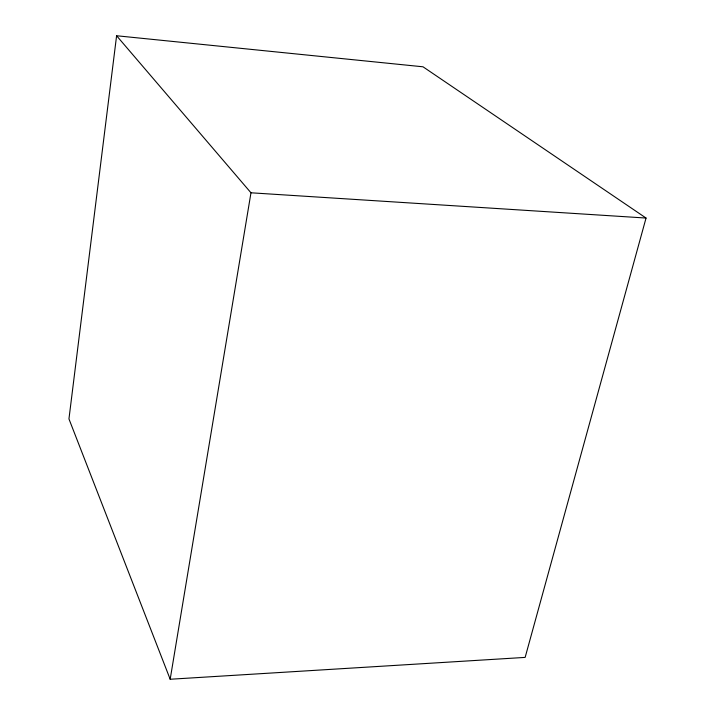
<?xml version="1.0" encoding="UTF-8"?>
<svg xmlns="http://www.w3.org/2000/svg" width="715" height="715" viewBox="0 0 715 715"><rect width="100%" height="100%" fill="white"/><g stroke="black" fill="none" stroke-linecap="round" stroke-linejoin="round"><path stroke-width="1.07" d="M116.599 35.75L68.953 418.91L170.179 679.25L525.15 657.398L646.047 218.048L423.003 66.799L116.599 35.75L250.974 192.791L646.047 218.048M170.179 679.25L250.974 192.791"/></g></svg>
